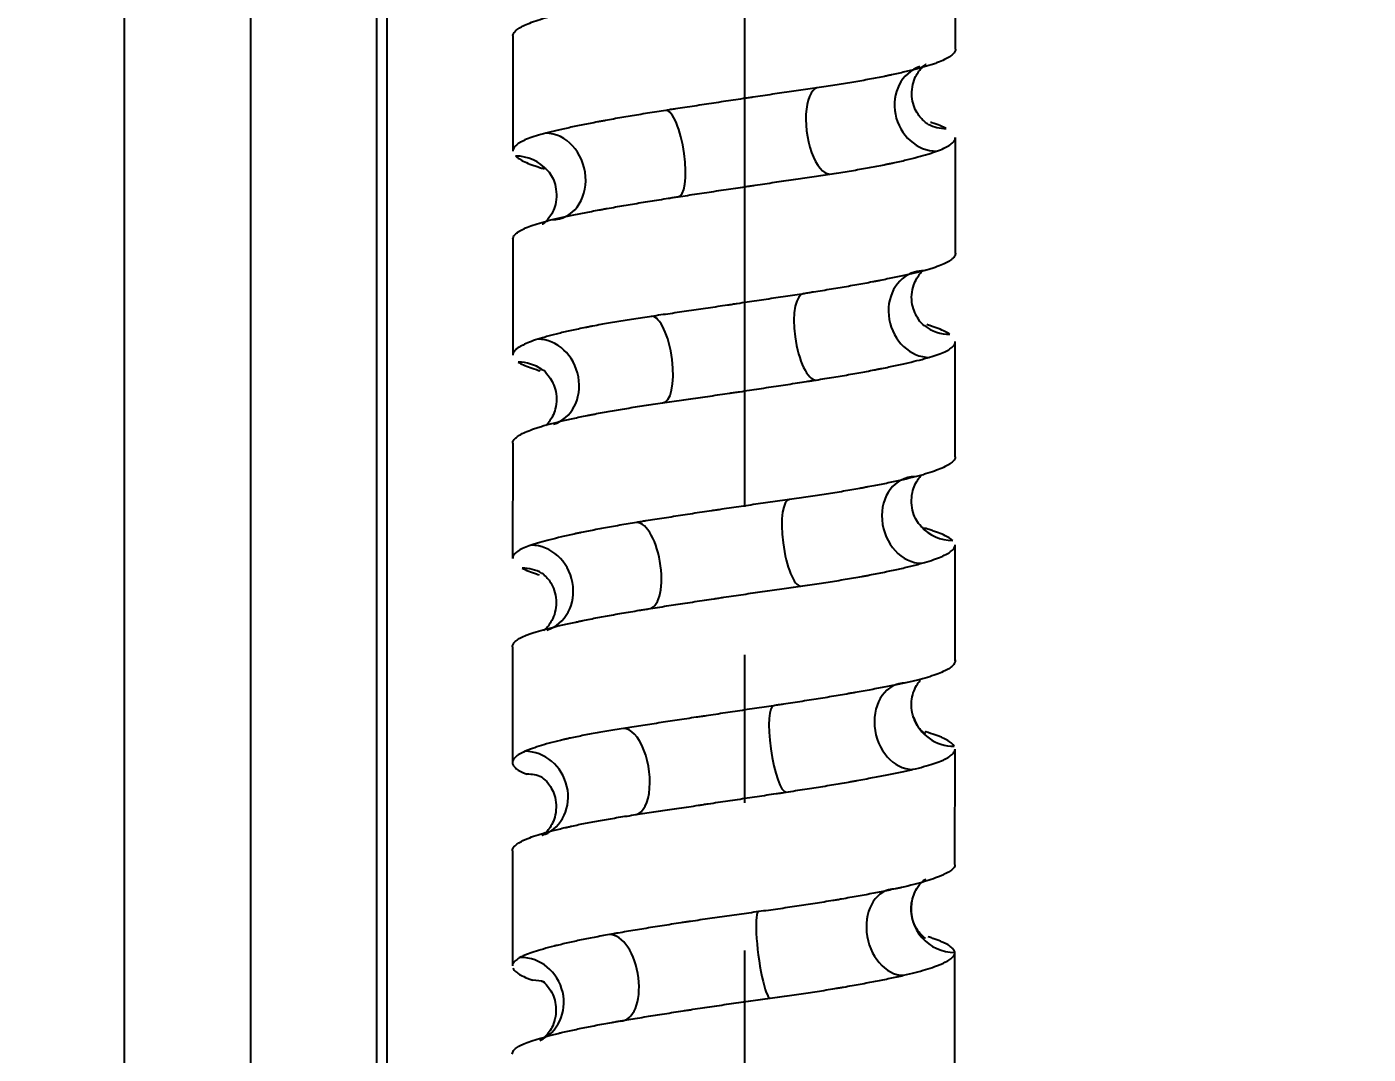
# Model space of a CAD drawing. Header units: millimetres. Extents: x 6110 to 6704, y -2661 to -1821.
# Drawn here: x 6331.85 to 6343.37, y -2376.56 to -2367.74 of the extents above; entities that cross this region are included whole.
import ezdxf

# ---------------------------------------------------------------- set-up
doc = ezdxf.new("R2010")
doc.units = ezdxf.units.MM
doc.header["$LTSCALE"] = 0.1
doc.linetypes.add('CENTERX2', pattern=[101.6, 63.5, -12.7, 12.7, -12.7])
doc.linetypes.add('HIDDEN2', pattern=[4.7625, 3.175, -1.5875])
doc.layers.add('1', color=4, linetype='HIDDEN2', lineweight=13)
doc.layers.add('DIM', color=3, linetype='Continuous', lineweight=9)
doc.layers.add('CENTER', color=1, linetype='CENTERX2')
doc.styles.get("Standard").update_dxf_attribs({"font": 'arial.ttf'})
doc.dimstyles.new('ISO-25', dxfattribs={"dimtxt": 2.5, "dimasz": 2.5, "dimexe": 1.25, "dimexo": 0.625, "dimtad": 1, "dimlfac": 5, "dimtxsty": 'Standard', "dimcen": 2.5, "dimadec": 0, "dimazin": 0, "dimtfac": 1, "dimtmove": 0, "dimatfit": 3, "dimfxl": 0, "dimarcsym": 0})

# ---------------------------------------------------------------- blocks, each defined once
blk = doc.blocks.new('*D85')
at = {"layer": 'Defpoints', "color": 0}
for p in [(6324.46, -2027.378), (6392.692, -2027.378), (6311.704, -2532.542)]:
    blk.add_point(p, dxfattribs=at)
at = {"layer": 'DIM', "color": 0, "lineweight": -2}
for p, q in [((6325.085, -2027.378), (6393.942, -2027.378)), ((6392.692, -2527.542), (6392.692, -2032.378)), ((6312.329, -2532.542), (6393.942, -2532.542))]:
    blk.add_line(p, q, dxfattribs=at)
at = {"layer": 'DIM', "color": 0}
for points in [[(6391.858, -2032.378), (6393.525, -2032.378), (6392.692, -2027.378)], [(6391.858, -2527.542), (6393.525, -2527.542), (6392.692, -2532.542)]]:
    blk.add_solid(points, dxfattribs=at)
at = {"layer": 'DIM', "color": 0, "insert": (6389.062, -2279.96), "char_height": 5, "attachment_point": 5, "rotation": 90}
blk.add_mtext('2020,7', dxfattribs=at)
blk = doc.blocks.new('*D93')
at = {"layer": 'Defpoints', "color": 0}
for p in [(6325.085, -2027.378), (6402.037, -2595.98), (6423.82, -2595.98)]:
    blk.add_point(p, dxfattribs=at)
at = {"layer": 'DIM', "color": 0, "lineweight": -2}
for p, q in [((6325.71, -2027.378), (6425.07, -2027.378)), ((6423.82, -2032.378), (6423.82, -2590.98)), ((6402.662, -2595.98), (6425.07, -2595.98))]:
    blk.add_line(p, q, dxfattribs=at)
at = {"layer": 'DIM', "color": 0}
for points in [[(6422.987, -2032.378), (6424.654, -2032.378), (6423.82, -2027.378)], [(6422.987, -2590.98), (6424.654, -2590.98), (6423.82, -2595.98)]]:
    blk.add_solid(points, dxfattribs=at)
at = {"layer": 'DIM', "color": 0, "insert": (6420.19, -2311.679), "char_height": 5, "attachment_point": 5, "rotation": 90}
blk.add_mtext('2274,4', dxfattribs=at)

msp = doc.modelspace()

# ---------------------------------------------------------------- hatches: boundary and pattern name
at = {"layer": 'DIM'}
h = msp.add_hatch(dxfattribs=at)
h.set_pattern_fill('ANSI31', color=2)
edge = h.paths.add_edge_path()
edge.add_line((6619.617, -2595.98), (6619.617, -1962.206))
edge.add_line((6634.617, -1966.11), (6619.617, -1966.11))
edge.add_line((6634.617, -2610.98), (6634.617, -1966.11))
edge.add_line((6634.617, -2610.98), (6184.457, -2610.98))
edge.add_line((6619.617, -2595.98), (6184.457, -2595.98))
edge.add_line((6184.457, -2610.98), (6184.457, -2595.98))

# ---------------------------------------------------------------- linework, layer by layer
at = {"layer": '1', "color": 7, "linetype": 'Continuous', "lineweight": -3}
for p, q in [((6332.686, -2394.48), (6332.686, -2226.539)), ((6333.768, -2226.528), (6333.768, -2393.229)), ((6334.85, -2226.51), (6334.85, -2393.225)), ((6334.939, -2226.51), (6334.939, -2393.225)), ((6339.822, -2367.934), (6339.823, -2366.946)), ((6336.022, -2367.816), (6336.021, -2368.807)), ((6339.821, -2369.687), (6339.821, -2368.692)), ((6336.021, -2369.566), (6336.02, -2370.559)), ((6339.82, -2371.435), (6339.82, -2370.445)), ((6336.264, -2370.681), (6336.27, -2370.683)), ((6336.02, -2371.317), (6336.019, -2372.306)), ((6339.818, -2373.186), (6339.819, -2372.193)), ((6336.018, -2373.065), (6336.018, -2374.06)), ((6339.817, -2374.936), (6339.818, -2373.944)), ((6336.017, -2374.818), (6336.017, -2375.806)), ((6339.816, -2376.685), (6339.817, -2375.694))]:
    msp.add_line(p, q, dxfattribs=at)
for centre, major_axis, ratio, start_param, end_param in [((6339.637, -2368.438), (0.121, -0.355), 0.893312, 3.142164, 5.986195), ((6338.697, -2368.634), (0.054, -0.371), 0.405538, 3.082047, 6.223689), ((6337.387, -2368.83), (0.056, -0.371), 0.278672, 6.242241, 9.380703), ((6339.756, -2368.242), (0.173, 0.333), 0.957124, 3.15638, 3.601594), ((6336.332, -2369.026), (0.089, -0.364), 0.828784, 6.082662, 9.224199), ((6336.036, -2369.222), (0.284, 0.245), 0.981504, 0.000029, 0.84922), ((6339.574, -2370.208), (0.099, -0.362), 0.863231, 3.158689, 6.051507), ((6339.574, -2370.208), (0.099, -0.362), 0.863231, 2.909859, 3.158687), ((6338.573, -2370.404), (0.058, -0.371), 0.339417, 3.090186, 6.228658), ((6337.259, -2370.599), (0.053, -0.371), 0.344246, 6.233786, 9.375337), ((6339.785, -2370.011), (0.229, 0.297), 0.971401, 3.139111, 3.782858), ((6336.262, -2370.795), (0.108, -0.359), 0.863966, 0.000323, 2.886008), ((6336.057, -2370.992), (0.213, 0.308), 0.972154, 6.281989, 6.87473), ((6339.504, -2371.977), (0.096, -0.363), 0.824914, 2.927522, 6.066003), ((6338.445, -2372.173), (0.052, -0.371), 0.274767, 3.103311, 6.244876), ((6337.135, -2372.369), (0.059, -0.37), 0.408913, 6.218899, 9.357708), ((6339.805, -2371.781), (0.278, 0.252), 0.983722, 3.140278, 3.968054), ((6336.2, -2372.565), (0.113, -0.358), 0.896733, 0.000363, 2.865652), ((6336.086, -2372.761), (0.182, 0.328), 0.954322, 0.000499, 0.486034), ((6339.424, -2373.747), (0.081, -0.366), 0.786449, 2.969771, 6.11135), ((6338.314, -2373.943), (0.055, -0.371), 0.205887, 3.112097, 6.250916), ((6339.815, -2373.55), (0.354, 0.122), 0.988158, 3.138139, 4.374166), ((6337.014, -2374.138), (0.056, -0.371), 0.471019, 6.211195, 9.352857), ((6336.146, -2374.334), (0.141, -0.347), 0.922984, 0.016774, 2.780708), ((6336.125, -2374.531), (0.142, 0.347), 0.935529, 6.282583, 6.647156), ((6339.339, -2375.516), (0.081, -0.366), 0.740259, 2.980878, 6.119707), ((6339.816, -2375.32), (0.371, -0.052), 0.990924, 3.136263, 4.851131), ((6338.181, -2375.712), (0.05, -0.372), 0.138691, 3.12286, 6.264527), ((6336.898, -2375.908), (0.064, -0.37), 0.531076, 6.192741, 9.331246), ((6336.101, -2376.104), (0.155, -0.341), 0.947039, 6.274145, 9.017005), ((6336.172, -2376.301), (0.13, 0.352), 0.908336, 0.031766, 0.322746)]:
    msp.add_ellipse(centre, major_axis=major_axis, ratio=ratio, start_param=start_param, end_param=end_param, dxfattribs=at)
for points, knots in [([(6336.023, -2367.824), (6336.021, -2367.817), (6336.022, -2367.809), (6336.029, -2367.793), (6336.04, -2367.777), (6336.062, -2367.761), (6336.081, -2367.749), (6336.088, -2367.745), (6336.1, -2367.738), (6336.104, -2367.736), (6336.113, -2367.732), (6336.117, -2367.73), (6336.139, -2367.719), (6336.16, -2367.711), (6336.205, -2367.694), (6336.254, -2367.677), (6336.312, -2367.661), (6336.359, -2367.648), (6336.375, -2367.644), (6336.4, -2367.638), (6336.408, -2367.636), (6336.426, -2367.631), (6336.434, -2367.629), (6336.443, -2367.627)], [0, 0, 0, 0, 0.125, 0.125, 0.25, 0.375, 0.375, 0.4375, 0.4375, 0.46875, 0.46875, 0.5, 0.5, 0.625, 0.625, 0.75, 0.875, 0.875, 0.9375, 0.9375, 0.96875, 0.96875, 1, 1, 1, 1]), ([(6339.822, -2367.934), (6339.822, -2367.936), (6339.822, -2367.939), (6339.82, -2367.946), (6339.819, -2367.95), (6339.816, -2367.956), (6339.814, -2367.958), (6339.812, -2367.962), (6339.81, -2367.965), (6339.802, -2367.975), (6339.793, -2367.983), (6339.77, -2368), (6339.742, -2368.017), (6339.705, -2368.034), (6339.673, -2368.046), (6339.662, -2368.051), (6339.645, -2368.057), (6339.639, -2368.059), (6339.626, -2368.063), (6339.62, -2368.065), (6339.614, -2368.067)], [0, 0, 0, 0, 0.061079, 0.061079, 0.154971, 0.154971, 0.201917, 0.201917, 0.248863, 0.248863, 0.436648, 0.436648, 0.624432, 0.812216, 0.812216, 0.906108, 0.906108, 0.953054, 0.953054, 1, 1, 1, 1]), ([(6339.614, -2368.067), (6339.588, -2368.075), (6339.56, -2368.084), (6339.501, -2368.1), (6339.438, -2368.117), (6339.368, -2368.133), (6339.311, -2368.146), (6339.283, -2368.152), (6339.253, -2368.158), (6339.233, -2368.163), (6339.222, -2368.165), (6339.171, -2368.175), (6339.128, -2368.183), (6339.04, -2368.2), (6338.95, -2368.216), (6338.854, -2368.232), (6338.78, -2368.243), (6338.755, -2368.247), (6338.704, -2368.255), (6338.678, -2368.259), (6338.652, -2368.262)], [0, 0, 0, 0, 0.125, 0.125, 0.25, 0.375, 0.375, 0.4375, 0.46875, 0.46875, 0.5, 0.5, 0.625, 0.625, 0.75, 0.875, 0.875, 0.9375, 0.9375, 1, 1, 1, 1]), ([(6339.584, -2368.575), (6339.578, -2368.576), (6339.561, -2368.561), (6339.485, -2368.487), (6339.433, -2368.339), (6339.462, -2368.181), (6339.53, -2368.09), (6339.564, -2368.065), (6339.569, -2368.062), (6339.569, -2368.062)], [0, 0, 0, 0, 0.152955, 0.298911, 0.466354, 0.646106, 0.792816, 0.922346, 1, 1, 1, 1]), ([(6338.652, -2368.262), (6338.6, -2368.27), (6338.547, -2368.278), (6338.44, -2368.293), (6338.332, -2368.309), (6338.222, -2368.325), (6338.139, -2368.338), (6338.111, -2368.342), (6338.069, -2368.348), (6338.055, -2368.35), (6338.027, -2368.354), (6338.012, -2368.356), (6337.942, -2368.367), (6337.886, -2368.375), (6337.774, -2368.392), (6337.663, -2368.409), (6337.553, -2368.426), (6337.471, -2368.438), (6337.444, -2368.442), (6337.403, -2368.448), (6337.39, -2368.45), (6337.362, -2368.455), (6337.349, -2368.457), (6337.336, -2368.459)], [0, 0, 0, 0, 0.125, 0.125, 0.25, 0.375, 0.375, 0.4375, 0.4375, 0.46875, 0.46875, 0.5, 0.5, 0.625, 0.625, 0.75, 0.875, 0.875, 0.9375, 0.9375, 0.96875, 0.96875, 1, 1, 1, 1]), ([(6337.336, -2368.459), (6337.282, -2368.467), (6337.23, -2368.475), (6337.127, -2368.492), (6337.027, -2368.508), (6336.932, -2368.525), (6336.862, -2368.537), (6336.839, -2368.542), (6336.805, -2368.548), (6336.793, -2368.55), (6336.771, -2368.554), (6336.76, -2368.556), (6336.705, -2368.567), (6336.662, -2368.575), (6336.581, -2368.591), (6336.504, -2368.608), (6336.433, -2368.623), (6336.383, -2368.635), (6336.367, -2368.639), (6336.335, -2368.647), (6336.32, -2368.65), (6336.305, -2368.654)], [0, 0, 0, 0, 0.125, 0.125, 0.25, 0.375, 0.375, 0.4375, 0.4375, 0.46875, 0.46875, 0.5, 0.5, 0.625, 0.625, 0.75, 0.875, 0.875, 0.9375, 0.9375, 1, 1, 1, 1]), ([(6339.743, -2368.613), (6339.727, -2368.606), (6339.709, -2368.598), (6339.667, -2368.582), (6339.64, -2368.573), (6339.61, -2368.563), (6339.606, -2368.562)], [0, 0, 0, 0, 0.459585, 0.459585, 0.91917, 1, 1, 1, 1]), ([(6336.305, -2368.654), (6336.275, -2368.662), (6336.248, -2368.669), (6336.198, -2368.685), (6336.152, -2368.701), (6336.115, -2368.717), (6336.092, -2368.73), (6336.084, -2368.734), (6336.074, -2368.74), (6336.071, -2368.742), (6336.064, -2368.746), (6336.062, -2368.749), (6336.048, -2368.759), (6336.039, -2368.768), (6336.027, -2368.784), (6336.022, -2368.795), (6336.021, -2368.805), (6336.021, -2368.808)], [0, 0, 0, 0, 0.159821, 0.159821, 0.319641, 0.479462, 0.479462, 0.559373, 0.559373, 0.599328, 0.599328, 0.639283, 0.639283, 0.799104, 0.799104, 0.958924, 1, 1, 1, 1]), ([(6339.66, -2368.809), (6339.683, -2368.801), (6339.703, -2368.793), (6339.739, -2368.776), (6339.769, -2368.76), (6339.791, -2368.743), (6339.804, -2368.73), (6339.807, -2368.726), (6339.812, -2368.72), (6339.813, -2368.718), (6339.816, -2368.714), (6339.817, -2368.711), (6339.82, -2368.703), (6339.821, -2368.698), (6339.821, -2368.692)], [0, 0, 0, 0, 0.212319, 0.212319, 0.424639, 0.636958, 0.636958, 0.743118, 0.743118, 0.796198, 0.796198, 0.849278, 0.849278, 1, 1, 1, 1]), ([(6336.044, -2368.851), (6336.053, -2368.859), (6336.064, -2368.868), (6336.09, -2368.884), (6336.122, -2368.901), (6336.162, -2368.918), (6336.196, -2368.93), (6336.208, -2368.935), (6336.227, -2368.941), (6336.233, -2368.943), (6336.246, -2368.947), (6336.253, -2368.949), (6336.27, -2368.955), (6336.281, -2368.958), (6336.292, -2368.961)], [0, 0, 0, 0, 0.227875, 0.227875, 0.45575, 0.683625, 0.683625, 0.797562, 0.797562, 0.854531, 0.854531, 0.911499, 0.911499, 1, 1, 1, 1]), ([(6338.743, -2369.006), (6338.794, -2368.998), (6338.844, -2368.991), (6338.94, -2368.975), (6339.033, -2368.959), (6339.121, -2368.943), (6339.185, -2368.931), (6339.216, -2368.924), (6339.246, -2368.918), (6339.266, -2368.914), (6339.276, -2368.912), (6339.326, -2368.901), (6339.363, -2368.893), (6339.433, -2368.876), (6339.499, -2368.859), (6339.558, -2368.843), (6339.598, -2368.83), (6339.611, -2368.826), (6339.63, -2368.82), (6339.636, -2368.818), (6339.648, -2368.813), (6339.654, -2368.811), (6339.66, -2368.809)], [0, 0, 0, 0, 0.125, 0.125, 0.25, 0.375, 0.375, 0.4375, 0.46875, 0.46875, 0.5, 0.5, 0.625, 0.625, 0.75, 0.875, 0.875, 0.9375, 0.9375, 0.96875, 0.96875, 1, 1, 1, 1]), ([(6336.274, -2368.936), (6336.275, -2368.936), (6336.283, -2368.94), (6336.306, -2368.963), (6336.321, -2368.978)], [0, 0, 0, 0, 0.519207, 1, 1, 1, 1]), ([(6336.321, -2368.978), (6336.351, -2369.011), (6336.394, -2369.09), (6336.402, -2369.267), (6336.333, -2369.388), (6336.282, -2369.433), (6336.272, -2369.438), (6336.272, -2369.437)], [0, 0, 0, 0, 0.219543, 0.465029, 0.672123, 0.845658, 1, 1, 1, 1]), ([(6337.439, -2369.201), (6337.494, -2369.193), (6337.548, -2369.184), (6337.658, -2369.168), (6337.768, -2369.151), (6337.879, -2369.135), (6337.962, -2369.122), (6337.99, -2369.118), (6338.032, -2369.112), (6338.046, -2369.11), (6338.074, -2369.106), (6338.088, -2369.103), (6338.158, -2369.093), (6338.213, -2369.085), (6338.322, -2369.068), (6338.43, -2369.052), (6338.536, -2369.037), (6338.614, -2369.025), (6338.64, -2369.021), (6338.692, -2369.013), (6338.717, -2369.01), (6338.743, -2369.006)], [0, 0, 0, 0, 0.125, 0.125, 0.25, 0.375, 0.375, 0.4375, 0.4375, 0.46875, 0.46875, 0.5, 0.5, 0.625, 0.625, 0.75, 0.875, 0.875, 0.9375, 0.9375, 1, 1, 1, 1]), ([(6336.359, -2369.397), (6336.392, -2369.39), (6336.426, -2369.382), (6336.498, -2369.367), (6336.573, -2369.351), (6336.655, -2369.334), (6336.719, -2369.322), (6336.752, -2369.316), (6336.786, -2369.31), (6336.809, -2369.305), (6336.82, -2369.303), (6336.878, -2369.293), (6336.926, -2369.284), (6337.023, -2369.268), (6337.122, -2369.251), (6337.225, -2369.234), (6337.304, -2369.222), (6337.331, -2369.218), (6337.371, -2369.211), (6337.385, -2369.209), (6337.412, -2369.205), (6337.426, -2369.203), (6337.439, -2369.201)], [0, 0, 0, 0, 0.125, 0.125, 0.25, 0.375, 0.375, 0.4375, 0.46875, 0.46875, 0.5, 0.5, 0.625, 0.625, 0.75, 0.875, 0.875, 0.9375, 0.9375, 0.96875, 0.96875, 1, 1, 1, 1]), ([(6336.021, -2369.566), (6336.021, -2369.559), (6336.025, -2369.543), (6336.038, -2369.527), (6336.052, -2369.514), (6336.057, -2369.51), (6336.065, -2369.504), (6336.069, -2369.502), (6336.075, -2369.497), (6336.078, -2369.495), (6336.096, -2369.485), (6336.112, -2369.477), (6336.15, -2369.46), (6336.191, -2369.444), (6336.242, -2369.428), (6336.284, -2369.417), (6336.298, -2369.413), (6336.328, -2369.405), (6336.343, -2369.401), (6336.359, -2369.397)], [0, 0, 0, 0, 0.131083, 0.275902, 0.275902, 0.348312, 0.348312, 0.384517, 0.384517, 0.420722, 0.420722, 0.565541, 0.565541, 0.710361, 0.85518, 0.85518, 0.92759, 0.92759, 1, 1, 1, 1]), ([(6339.821, -2369.686), (6339.821, -2369.688), (6339.82, -2369.697), (6339.817, -2369.707), (6339.808, -2369.719), (6339.805, -2369.723), (6339.799, -2369.73), (6339.797, -2369.732), (6339.792, -2369.736), (6339.79, -2369.738), (6339.776, -2369.749), (6339.764, -2369.757), (6339.733, -2369.773), (6339.698, -2369.789), (6339.654, -2369.805), (6339.618, -2369.817), (6339.605, -2369.821), (6339.578, -2369.828), (6339.564, -2369.832), (6339.55, -2369.836)], [0, 0, 0, 0, 0.023534, 0.186279, 0.186279, 0.267651, 0.267651, 0.308337, 0.308337, 0.349023, 0.349023, 0.511767, 0.511767, 0.674511, 0.837256, 0.837256, 0.918628, 0.918628, 1, 1, 1, 1]), ([(6339.55, -2369.836), (6339.521, -2369.844), (6339.489, -2369.851), (6339.423, -2369.867), (6339.354, -2369.883), (6339.277, -2369.899), (6339.216, -2369.911), (6339.185, -2369.918), (6339.153, -2369.924), (6339.131, -2369.928), (6339.12, -2369.93), (6339.065, -2369.941), (6339.02, -2369.949), (6338.927, -2369.966), (6338.832, -2369.983), (6338.731, -2369.999), (6338.654, -2370.012), (6338.628, -2370.016), (6338.589, -2370.022), (6338.575, -2370.024), (6338.549, -2370.028), (6338.535, -2370.03), (6338.522, -2370.033)], [0, 0, 0, 0, 0.125, 0.125, 0.25, 0.375, 0.375, 0.4375, 0.46875, 0.46875, 0.5, 0.5, 0.625, 0.625, 0.75, 0.875, 0.875, 0.9375, 0.9375, 0.96875, 0.96875, 1, 1, 1, 1]), ([(6339.556, -2370.308), (6339.537, -2370.298), (6339.503, -2370.26), (6339.435, -2370.124), (6339.45, -2369.958), (6339.511, -2369.865), (6339.537, -2369.839), (6339.544, -2369.833)], [0, 0, 0, 0, 0.205507, 0.432545, 0.691841, 0.90772, 1, 1, 1, 1]), ([(6338.522, -2370.033), (6338.469, -2370.041), (6338.415, -2370.049), (6338.307, -2370.065), (6338.198, -2370.082), (6338.087, -2370.099), (6338.004, -2370.111), (6337.976, -2370.115), (6337.934, -2370.122), (6337.92, -2370.124), (6337.892, -2370.128), (6337.878, -2370.13), (6337.808, -2370.14), (6337.752, -2370.149), (6337.642, -2370.165), (6337.533, -2370.181), (6337.425, -2370.197), (6337.345, -2370.209), (6337.318, -2370.212), (6337.265, -2370.22), (6337.239, -2370.224), (6337.213, -2370.228)], [0, 0, 0, 0, 0.125, 0.125, 0.25, 0.375, 0.375, 0.4375, 0.4375, 0.46875, 0.46875, 0.5, 0.5, 0.625, 0.625, 0.75, 0.875, 0.875, 0.9375, 0.9375, 1, 1, 1, 1]), ([(6337.213, -2370.228), (6337.16, -2370.235), (6337.109, -2370.243), (6337.009, -2370.259), (6336.912, -2370.274), (6336.82, -2370.291), (6336.753, -2370.303), (6336.72, -2370.309), (6336.687, -2370.315), (6336.666, -2370.32), (6336.655, -2370.322), (6336.603, -2370.332), (6336.563, -2370.341), (6336.487, -2370.357), (6336.415, -2370.374), (6336.351, -2370.391), (6336.306, -2370.403), (6336.291, -2370.408), (6336.27, -2370.414), (6336.263, -2370.416), (6336.249, -2370.42), (6336.242, -2370.422), (6336.236, -2370.424)], [0, 0, 0, 0, 0.125, 0.125, 0.25, 0.375, 0.375, 0.4375, 0.46875, 0.46875, 0.5, 0.5, 0.625, 0.625, 0.75, 0.875, 0.875, 0.9375, 0.9375, 0.96875, 0.96875, 1, 1, 1, 1]), ([(6339.568, -2370.317), (6339.568, -2370.317), (6339.565, -2370.315), (6339.558, -2370.31), (6339.556, -2370.308)], [0, 0, 0, 0, 0.765072, 1, 1, 1, 1]), ([(6339.774, -2370.382), (6339.762, -2370.374), (6339.747, -2370.366), (6339.714, -2370.349), (6339.675, -2370.333), (6339.628, -2370.316), (6339.594, -2370.305), (6339.585, -2370.302), (6339.576, -2370.299)], [0, 0, 0, 0, 0.30021, 0.30021, 0.60042, 0.90063, 0.90063, 1, 1, 1, 1]), ([(6336.236, -2370.424), (6336.21, -2370.432), (6336.186, -2370.441), (6336.144, -2370.457), (6336.106, -2370.474), (6336.077, -2370.491), (6336.059, -2370.503), (6336.054, -2370.507), (6336.046, -2370.514), (6336.044, -2370.516), (6336.04, -2370.52), (6336.038, -2370.522), (6336.029, -2370.533), (6336.024, -2370.541), (6336.021, -2370.553), (6336.02, -2370.557), (6336.02, -2370.56)], [0, 0, 0, 0, 0.182996, 0.182996, 0.365992, 0.548987, 0.548987, 0.640485, 0.640485, 0.686234, 0.686234, 0.731983, 0.731983, 0.914979, 0.914979, 1, 1, 1, 1]), ([(6339.598, -2370.579), (6339.625, -2370.572), (6339.649, -2370.564), (6339.693, -2370.548), (6339.731, -2370.533), (6339.761, -2370.516), (6339.779, -2370.504), (6339.785, -2370.5), (6339.793, -2370.494), (6339.795, -2370.491), (6339.799, -2370.487), (6339.801, -2370.485), (6339.811, -2370.475), (6339.816, -2370.466), (6339.82, -2370.453), (6339.82, -2370.449), (6339.82, -2370.445)], [0, 0, 0, 0, 0.181599, 0.181599, 0.363198, 0.544796, 0.544796, 0.635596, 0.635596, 0.680996, 0.680996, 0.726395, 0.726395, 0.907994, 0.907994, 1, 1, 1, 1]), ([(6338.624, -2370.775), (6338.676, -2370.766), (6338.727, -2370.758), (6338.826, -2370.742), (6338.923, -2370.725), (6339.014, -2370.709), (6339.081, -2370.696), (6339.114, -2370.69), (6339.146, -2370.683), (6339.167, -2370.679), (6339.178, -2370.677), (6339.23, -2370.667), (6339.27, -2370.658), (6339.346, -2370.642), (6339.418, -2370.626), (6339.483, -2370.61), (6339.528, -2370.599), (6339.543, -2370.595), (6339.571, -2370.587), (6339.585, -2370.583), (6339.598, -2370.579)], [0, 0, 0, 0, 0.125, 0.125, 0.25, 0.375, 0.375, 0.4375, 0.46875, 0.46875, 0.5, 0.5, 0.625, 0.625, 0.75, 0.875, 0.875, 0.9375, 0.9375, 1, 1, 1, 1]), ([(6336.067, -2370.62), (6336.08, -2370.628), (6336.094, -2370.636), (6336.129, -2370.651), (6336.168, -2370.667), (6336.216, -2370.683), (6336.246, -2370.693), (6336.251, -2370.695), (6336.256, -2370.696)], [0, 0, 0, 0, 0.31506, 0.31506, 0.63012, 0.94518, 0.94518, 1, 1, 1, 1]), ([(6336.27, -2370.683), (6336.289, -2370.692), (6336.324, -2370.727), (6336.4, -2370.854), (6336.399, -2371.02), (6336.341, -2371.128), (6336.31, -2371.16), (6336.301, -2371.168)], [0, 0, 0, 0, 0.198355, 0.415461, 0.669829, 0.882416, 1, 1, 1, 1]), ([(6337.306, -2370.971), (6337.36, -2370.963), (6337.414, -2370.956), (6337.522, -2370.94), (6337.632, -2370.924), (6337.743, -2370.908), (6337.827, -2370.896), (6337.855, -2370.892), (6337.897, -2370.885), (6337.911, -2370.883), (6337.94, -2370.879), (6337.954, -2370.877), (6338.024, -2370.867), (6338.08, -2370.858), (6338.191, -2370.841), (6338.302, -2370.825), (6338.41, -2370.808), (6338.491, -2370.795), (6338.517, -2370.791), (6338.557, -2370.785), (6338.571, -2370.783), (6338.597, -2370.779), (6338.61, -2370.777), (6338.624, -2370.775)], [0, 0, 0, 0, 0.125, 0.125, 0.25, 0.375, 0.375, 0.4375, 0.4375, 0.46875, 0.46875, 0.5, 0.5, 0.625, 0.625, 0.75, 0.875, 0.875, 0.9375, 0.9375, 0.96875, 0.96875, 1, 1, 1, 1]), ([(6336.288, -2371.166), (6336.317, -2371.158), (6336.348, -2371.15), (6336.413, -2371.133), (6336.482, -2371.117), (6336.558, -2371.1), (6336.618, -2371.088), (6336.649, -2371.081), (6336.681, -2371.075), (6336.702, -2371.071), (6336.713, -2371.069), (6336.767, -2371.058), (6336.812, -2371.05), (6336.904, -2371.034), (6336.999, -2371.018), (6337.098, -2371.002), (6337.175, -2370.99), (6337.201, -2370.986), (6337.253, -2370.979), (6337.279, -2370.975), (6337.306, -2370.971)], [0, 0, 0, 0, 0.125, 0.125, 0.25, 0.375, 0.375, 0.4375, 0.46875, 0.46875, 0.5, 0.5, 0.625, 0.625, 0.75, 0.875, 0.875, 0.9375, 0.9375, 1, 1, 1, 1]), ([(6336.02, -2371.318), (6336.02, -2371.318), (6336.02, -2371.309), (6336.023, -2371.3), (6336.031, -2371.288), (6336.034, -2371.284), (6336.04, -2371.277), (6336.042, -2371.275), (6336.047, -2371.271), (6336.049, -2371.269), (6336.062, -2371.258), (6336.075, -2371.25), (6336.105, -2371.233), (6336.14, -2371.216), (6336.184, -2371.2), (6336.22, -2371.187), (6336.233, -2371.183), (6336.253, -2371.177), (6336.26, -2371.175), (6336.274, -2371.17), (6336.281, -2371.168), (6336.288, -2371.166)], [0, 0, 0, 0, 0.012973, 0.177477, 0.177477, 0.25973, 0.25973, 0.300856, 0.300856, 0.341982, 0.341982, 0.506486, 0.506486, 0.670991, 0.835495, 0.835495, 0.917748, 0.917748, 0.958874, 0.958874, 1, 1, 1, 1]), ([(6339.82, -2371.434), (6339.82, -2371.441), (6339.815, -2371.457), (6339.802, -2371.472), (6339.787, -2371.485), (6339.782, -2371.489), (6339.773, -2371.495), (6339.77, -2371.497), (6339.763, -2371.501), (6339.76, -2371.504), (6339.742, -2371.514), (6339.725, -2371.523), (6339.687, -2371.539), (6339.644, -2371.556), (6339.593, -2371.573), (6339.55, -2371.585), (6339.536, -2371.59), (6339.513, -2371.596), (6339.505, -2371.598), (6339.49, -2371.602), (6339.482, -2371.604), (6339.473, -2371.606)], [0, 0, 0, 0, 0.135242, 0.279368, 0.279368, 0.351431, 0.351431, 0.387463, 0.387463, 0.423495, 0.423495, 0.567621, 0.567621, 0.711747, 0.855874, 0.855874, 0.927937, 0.927937, 0.963968, 0.963968, 1, 1, 1, 1]), ([(6339.473, -2371.606), (6339.441, -2371.614), (6339.407, -2371.623), (6339.335, -2371.639), (6339.26, -2371.656), (6339.178, -2371.672), (6339.114, -2371.685), (6339.081, -2371.691), (6339.047, -2371.697), (6339.025, -2371.702), (6339.013, -2371.704), (6338.956, -2371.714), (6338.908, -2371.722), (6338.812, -2371.739), (6338.713, -2371.755), (6338.61, -2371.771), (6338.531, -2371.782), (6338.505, -2371.786), (6338.451, -2371.794), (6338.424, -2371.798), (6338.397, -2371.801)], [0, 0, 0, 0, 0.125, 0.125, 0.25, 0.375, 0.375, 0.4375, 0.46875, 0.46875, 0.5, 0.5, 0.625, 0.625, 0.75, 0.875, 0.875, 0.9375, 0.9375, 1, 1, 1, 1]), ([(6339.527, -2372.032), (6339.494, -2371.999), (6339.448, -2371.919), (6339.436, -2371.744), (6339.49, -2371.637), (6339.519, -2371.603), (6339.527, -2371.594)], [0, 0, 0, 0, 0.29333, 0.618334, 0.887187, 1, 1, 1, 1]), ([(6338.397, -2371.801), (6338.342, -2371.809), (6338.287, -2371.817), (6338.176, -2371.832), (6338.065, -2371.848), (6337.954, -2371.864), (6337.87, -2371.877), (6337.842, -2371.881), (6337.8, -2371.887), (6337.786, -2371.889), (6337.757, -2371.893), (6337.743, -2371.895), (6337.673, -2371.906), (6337.618, -2371.914), (6337.508, -2371.931), (6337.399, -2371.948), (6337.293, -2371.965), (6337.215, -2371.977), (6337.189, -2371.981), (6337.15, -2371.987), (6337.137, -2371.989), (6337.111, -2371.994), (6337.098, -2371.996), (6337.086, -2371.998)], [0, 0, 0, 0, 0.125, 0.125, 0.25, 0.375, 0.375, 0.4375, 0.4375, 0.46875, 0.46875, 0.5, 0.5, 0.625, 0.625, 0.75, 0.875, 0.875, 0.9375, 0.9375, 0.96875, 0.96875, 1, 1, 1, 1]), ([(6337.086, -2371.998), (6337.035, -2372.006), (6336.986, -2372.014), (6336.891, -2372.031), (6336.798, -2372.047), (6336.712, -2372.064), (6336.649, -2372.076), (6336.618, -2372.083), (6336.588, -2372.089), (6336.568, -2372.093), (6336.558, -2372.095), (6336.51, -2372.106), (6336.473, -2372.114), (6336.403, -2372.13), (6336.338, -2372.147), (6336.28, -2372.162), (6336.24, -2372.174), (6336.227, -2372.178), (6336.202, -2372.186), (6336.19, -2372.189), (6336.179, -2372.193)], [0, 0, 0, 0, 0.125, 0.125, 0.25, 0.375, 0.375, 0.4375, 0.46875, 0.46875, 0.5, 0.5, 0.625, 0.625, 0.75, 0.875, 0.875, 0.9375, 0.9375, 1, 1, 1, 1]), ([(6339.572, -2372.073), (6339.572, -2372.073), (6339.565, -2372.069), (6339.543, -2372.047), (6339.527, -2372.032)], [0, 0, 0, 0, 0.480743, 1, 1, 1, 1]), ([(6339.798, -2372.153), (6339.79, -2372.145), (6339.779, -2372.137), (6339.753, -2372.121), (6339.722, -2372.106), (6339.682, -2372.089), (6339.648, -2372.077), (6339.636, -2372.073), (6339.617, -2372.066), (6339.611, -2372.064), (6339.598, -2372.06), (6339.591, -2372.058), (6339.574, -2372.053), (6339.564, -2372.049), (6339.553, -2372.046)], [0, 0, 0, 0, 0.228395, 0.228395, 0.456791, 0.685186, 0.685186, 0.799384, 0.799384, 0.856483, 0.856483, 0.913582, 0.913582, 1, 1, 1, 1]), ([(6336.179, -2372.193), (6336.156, -2372.201), (6336.136, -2372.208), (6336.1, -2372.224), (6336.069, -2372.24), (6336.048, -2372.256), (6336.035, -2372.269), (6336.032, -2372.273), (6336.028, -2372.279), (6336.026, -2372.281), (6336.024, -2372.285), (6336.023, -2372.288), (6336.02, -2372.295), (6336.019, -2372.301), (6336.019, -2372.306)], [0, 0, 0, 0, 0.214985, 0.214985, 0.42997, 0.644955, 0.644955, 0.752447, 0.752447, 0.806193, 0.806193, 0.859939, 0.859939, 1, 1, 1, 1]), ([(6339.533, -2372.348), (6339.563, -2372.34), (6339.59, -2372.332), (6339.64, -2372.315), (6339.686, -2372.299), (6339.722, -2372.282), (6339.746, -2372.269), (6339.754, -2372.265), (6339.764, -2372.259), (6339.768, -2372.257), (6339.774, -2372.253), (6339.777, -2372.25), (6339.791, -2372.24), (6339.8, -2372.232), (6339.813, -2372.215), (6339.818, -2372.205), (6339.819, -2372.194), (6339.819, -2372.191)], [0, 0, 0, 0, 0.158068, 0.158068, 0.316137, 0.474205, 0.474205, 0.553239, 0.553239, 0.592756, 0.592756, 0.632273, 0.632273, 0.790342, 0.790342, 0.94841, 1, 1, 1, 1]), ([(6336.101, -2372.39), (6336.117, -2372.399), (6336.136, -2372.407), (6336.178, -2372.424), (6336.207, -2372.434), (6336.24, -2372.445), (6336.248, -2372.447)], [0, 0, 0, 0, 0.436897, 0.436897, 0.873794, 1, 1, 1, 1]), ([(6338.492, -2372.545), (6338.546, -2372.537), (6338.599, -2372.53), (6338.703, -2372.514), (6338.804, -2372.498), (6338.9, -2372.482), (6338.971, -2372.47), (6338.994, -2372.465), (6339.029, -2372.459), (6339.04, -2372.457), (6339.063, -2372.453), (6339.074, -2372.451), (6339.13, -2372.44), (6339.172, -2372.432), (6339.254, -2372.415), (6339.333, -2372.398), (6339.404, -2372.382), (6339.454, -2372.369), (6339.471, -2372.365), (6339.495, -2372.359), (6339.502, -2372.357), (6339.518, -2372.352), (6339.525, -2372.35), (6339.533, -2372.348)], [0, 0, 0, 0, 0.125, 0.125, 0.25, 0.375, 0.375, 0.4375, 0.4375, 0.46875, 0.46875, 0.5, 0.5, 0.625, 0.625, 0.75, 0.875, 0.875, 0.9375, 0.9375, 0.96875, 0.96875, 1, 1, 1, 1]), ([(6336.268, -2372.434), (6336.272, -2372.431), (6336.288, -2372.446), (6336.364, -2372.524), (6336.41, -2372.684), (6336.365, -2372.843), (6336.307, -2372.908), (6336.287, -2372.925), (6336.283, -2372.928)], [0, 0, 0, 0, 0.180623, 0.350124, 0.566819, 0.774541, 0.942041, 1, 1, 1, 1]), ([(6337.184, -2372.74), (6337.236, -2372.732), (6337.289, -2372.723), (6337.394, -2372.707), (6337.501, -2372.69), (6337.611, -2372.674), (6337.693, -2372.661), (6337.721, -2372.657), (6337.763, -2372.651), (6337.777, -2372.649), (6337.805, -2372.645), (6337.819, -2372.642), (6337.889, -2372.632), (6337.945, -2372.624), (6338.056, -2372.607), (6338.166, -2372.591), (6338.275, -2372.576), (6338.357, -2372.564), (6338.384, -2372.56), (6338.438, -2372.552), (6338.465, -2372.549), (6338.492, -2372.545)], [0, 0, 0, 0, 0.125, 0.125, 0.25, 0.375, 0.375, 0.4375, 0.4375, 0.46875, 0.46875, 0.5, 0.5, 0.625, 0.625, 0.75, 0.875, 0.875, 0.9375, 0.9375, 1, 1, 1, 1]), ([(6336.221, -2372.936), (6336.246, -2372.929), (6336.274, -2372.921), (6336.333, -2372.906), (6336.396, -2372.89), (6336.467, -2372.873), (6336.523, -2372.861), (6336.551, -2372.855), (6336.581, -2372.849), (6336.602, -2372.844), (6336.612, -2372.842), (6336.663, -2372.832), (6336.706, -2372.823), (6336.794, -2372.807), (6336.885, -2372.79), (6336.982, -2372.773), (6337.056, -2372.761), (6337.081, -2372.756), (6337.12, -2372.75), (6337.132, -2372.748), (6337.158, -2372.744), (6337.171, -2372.742), (6337.184, -2372.74)], [0, 0, 0, 0, 0.125, 0.125, 0.25, 0.375, 0.375, 0.4375, 0.46875, 0.46875, 0.5, 0.5, 0.625, 0.625, 0.75, 0.875, 0.875, 0.9375, 0.9375, 0.96875, 0.96875, 1, 1, 1, 1]), ([(6336.018, -2373.065), (6336.018, -2373.062), (6336.019, -2373.06), (6336.02, -2373.053), (6336.021, -2373.049), (6336.024, -2373.043), (6336.025, -2373.041), (6336.028, -2373.037), (6336.029, -2373.034), (6336.037, -2373.024), (6336.046, -2373.016), (6336.068, -2372.999), (6336.095, -2372.983), (6336.131, -2372.967), (6336.162, -2372.956), (6336.173, -2372.952), (6336.196, -2372.944), (6336.208, -2372.94), (6336.221, -2372.936)], [0, 0, 0, 0, 0.053006, 0.053006, 0.147706, 0.147706, 0.195055, 0.195055, 0.242405, 0.242405, 0.431804, 0.431804, 0.621202, 0.810601, 0.810601, 0.905301, 0.905301, 1, 1, 1, 1]), ([(6339.818, -2373.179), (6339.819, -2373.188), (6339.818, -2373.196), (6339.811, -2373.212), (6339.798, -2373.229), (6339.777, -2373.246), (6339.757, -2373.258), (6339.75, -2373.263), (6339.738, -2373.269), (6339.734, -2373.271), (6339.725, -2373.275), (6339.721, -2373.277), (6339.698, -2373.288), (6339.678, -2373.296), (6339.633, -2373.312), (6339.583, -2373.329), (6339.525, -2373.344), (6339.479, -2373.356), (6339.463, -2373.36), (6339.429, -2373.368), (6339.412, -2373.371), (6339.394, -2373.375)], [0, 0, 0, 0, 0.125, 0.125, 0.25, 0.375, 0.375, 0.4375, 0.4375, 0.46875, 0.46875, 0.5, 0.5, 0.625, 0.625, 0.75, 0.875, 0.875, 0.9375, 0.9375, 1, 1, 1, 1]), ([(6339.394, -2373.375), (6339.359, -2373.383), (6339.321, -2373.39), (6339.243, -2373.406), (6339.162, -2373.422), (6339.074, -2373.438), (6339.006, -2373.45), (6338.971, -2373.457), (6338.936, -2373.463), (6338.912, -2373.467), (6338.9, -2373.469), (6338.839, -2373.48), (6338.79, -2373.488), (6338.689, -2373.505), (6338.586, -2373.522), (6338.48, -2373.538), (6338.399, -2373.551), (6338.372, -2373.555), (6338.33, -2373.561), (6338.317, -2373.563), (6338.289, -2373.567), (6338.275, -2373.569), (6338.261, -2373.572)], [0, 0, 0, 0, 0.125, 0.125, 0.25, 0.375, 0.375, 0.4375, 0.46875, 0.46875, 0.5, 0.5, 0.625, 0.625, 0.75, 0.875, 0.875, 0.9375, 0.9375, 0.96875, 0.96875, 1, 1, 1, 1]), ([(6339.461, -2373.673), (6339.445, -2373.616), (6339.433, -2373.517), (6339.482, -2373.4), (6339.513, -2373.361), (6339.522, -2373.352)], [0, 0, 0, 0, 0.428107, 0.831806, 1, 1, 1, 1]), ([(6338.261, -2373.572), (6338.206, -2373.58), (6338.151, -2373.588), (6338.04, -2373.604), (6337.929, -2373.621), (6337.818, -2373.638), (6337.735, -2373.65), (6337.707, -2373.654), (6337.666, -2373.661), (6337.652, -2373.663), (6337.624, -2373.667), (6337.61, -2373.669), (6337.541, -2373.679), (6337.486, -2373.688), (6337.379, -2373.704), (6337.273, -2373.72), (6337.17, -2373.736), (6337.094, -2373.748), (6337.069, -2373.751), (6337.019, -2373.759), (6336.995, -2373.763), (6336.97, -2373.767)], [0, 0, 0, 0, 0.125, 0.125, 0.25, 0.375, 0.375, 0.4375, 0.4375, 0.46875, 0.46875, 0.5, 0.5, 0.625, 0.625, 0.75, 0.875, 0.875, 0.9375, 0.9375, 1, 1, 1, 1]), ([(6339.565, -2373.815), (6339.565, -2373.815), (6339.564, -2373.814), (6339.543, -2373.804), (6339.488, -2373.74), (6339.467, -2373.689), (6339.461, -2373.673)], [0, 0, 0, 0, 0.036487, 0.469048, 0.846082, 1, 1, 1, 1]), ([(6336.97, -2373.767), (6336.921, -2373.774), (6336.874, -2373.782), (6336.782, -2373.797), (6336.693, -2373.813), (6336.611, -2373.83), (6336.552, -2373.842), (6336.523, -2373.848), (6336.495, -2373.854), (6336.476, -2373.859), (6336.467, -2373.861), (6336.422, -2373.871), (6336.388, -2373.88), (6336.324, -2373.896), (6336.265, -2373.913), (6336.214, -2373.93), (6336.179, -2373.943), (6336.168, -2373.947), (6336.152, -2373.953), (6336.146, -2373.955), (6336.136, -2373.959), (6336.132, -2373.961), (6336.127, -2373.963)], [0, 0, 0, 0, 0.125, 0.125, 0.25, 0.375, 0.375, 0.4375, 0.46875, 0.46875, 0.5, 0.5, 0.625, 0.625, 0.75, 0.875, 0.875, 0.9375, 0.9375, 0.96875, 0.96875, 1, 1, 1, 1]), ([(6339.812, -2373.921), (6339.807, -2373.913), (6339.8, -2373.905), (6339.782, -2373.888), (6339.758, -2373.872), (6339.726, -2373.855), (6339.698, -2373.842), (6339.688, -2373.838), (6339.672, -2373.832), (6339.666, -2373.83), (6339.655, -2373.826), (6339.65, -2373.823), (6339.62, -2373.813), (6339.595, -2373.805), (6339.565, -2373.796), (6339.563, -2373.795), (6339.561, -2373.794)], [0, 0, 0, 0, 0.19688, 0.19688, 0.393759, 0.590639, 0.590639, 0.689079, 0.689079, 0.738299, 0.738299, 0.787518, 0.787518, 0.984398, 0.984398, 1, 1, 1, 1]), ([(6336.127, -2373.963), (6336.108, -2373.972), (6336.092, -2373.98), (6336.064, -2373.996), (6336.041, -2374.013), (6336.028, -2374.03), (6336.021, -2374.042), (6336.02, -2374.046), (6336.018, -2374.053), (6336.018, -2374.055), (6336.018, -2374.059), (6336.018, -2374.061), (6336.018, -2374.072), (6336.022, -2374.08), (6336.033, -2374.096), (6336.048, -2374.113), (6336.074, -2374.128), (6336.096, -2374.14), (6336.105, -2374.144), (6336.122, -2374.152), (6336.132, -2374.156), (6336.142, -2374.159)], [0, 0, 0, 0, 0.125, 0.125, 0.25, 0.375, 0.375, 0.4375, 0.4375, 0.46875, 0.46875, 0.5, 0.5, 0.625, 0.625, 0.75, 0.875, 0.875, 0.9375, 0.9375, 1, 1, 1, 1]), ([(6339.455, -2374.118), (6339.488, -2374.111), (6339.519, -2374.103), (6339.577, -2374.087), (6339.63, -2374.072), (6339.674, -2374.055), (6339.704, -2374.043), (6339.713, -2374.039), (6339.727, -2374.033), (6339.731, -2374.03), (6339.739, -2374.026), (6339.743, -2374.024), (6339.762, -2374.014), (6339.775, -2374.005), (6339.796, -2373.988), (6339.811, -2373.972), (6339.817, -2373.955), (6339.818, -2373.946), (6339.818, -2373.945), (6339.818, -2373.944)], [0, 0, 0, 0, 0.140566, 0.140566, 0.281131, 0.421697, 0.421697, 0.49198, 0.49198, 0.527122, 0.527122, 0.562263, 0.562263, 0.702829, 0.702829, 0.843394, 0.98396, 0.98396, 1, 1, 1, 1]), ([(6338.367, -2374.314), (6338.422, -2374.305), (6338.475, -2374.297), (6338.581, -2374.281), (6338.684, -2374.264), (6338.783, -2374.248), (6338.856, -2374.235), (6338.881, -2374.231), (6338.916, -2374.225), (6338.928, -2374.222), (6338.952, -2374.218), (6338.964, -2374.216), (6339.022, -2374.206), (6339.067, -2374.197), (6339.153, -2374.181), (6339.237, -2374.165), (6339.313, -2374.149), (6339.368, -2374.138), (6339.386, -2374.134), (6339.421, -2374.126), (6339.438, -2374.122), (6339.455, -2374.118)], [0, 0, 0, 0, 0.125, 0.125, 0.25, 0.375, 0.375, 0.4375, 0.4375, 0.46875, 0.46875, 0.5, 0.5, 0.625, 0.625, 0.75, 0.875, 0.875, 0.9375, 0.9375, 1, 1, 1, 1]), ([(6336.26, -2374.178), (6336.26, -2374.178), (6336.27, -2374.187), (6336.328, -2374.232), (6336.398, -2374.361), (6336.394, -2374.529), (6336.326, -2374.645), (6336.278, -2374.685), (6336.27, -2374.689), (6336.27, -2374.689)], [0, 0, 0, 0, 0.120433, 0.263534, 0.420502, 0.603806, 0.758, 0.888466, 1, 1, 1, 1]), ([(6337.058, -2374.51), (6337.108, -2374.502), (6337.159, -2374.495), (6337.264, -2374.479), (6337.369, -2374.463), (6337.477, -2374.447), (6337.56, -2374.435), (6337.587, -2374.431), (6337.629, -2374.424), (6337.643, -2374.422), (6337.671, -2374.418), (6337.685, -2374.416), (6337.755, -2374.405), (6337.811, -2374.397), (6337.923, -2374.38), (6338.034, -2374.364), (6338.146, -2374.347), (6338.229, -2374.334), (6338.256, -2374.33), (6338.298, -2374.324), (6338.312, -2374.322), (6338.34, -2374.318), (6338.353, -2374.316), (6338.367, -2374.314)], [0, 0, 0, 0, 0.125, 0.125, 0.25, 0.375, 0.375, 0.4375, 0.4375, 0.46875, 0.46875, 0.5, 0.5, 0.625, 0.625, 0.75, 0.875, 0.875, 0.9375, 0.9375, 0.96875, 0.96875, 1, 1, 1, 1]), ([(6336.166, -2374.705), (6336.187, -2374.697), (6336.211, -2374.689), (6336.263, -2374.672), (6336.319, -2374.656), (6336.383, -2374.639), (6336.435, -2374.627), (6336.461, -2374.62), (6336.489, -2374.614), (6336.507, -2374.61), (6336.517, -2374.608), (6336.564, -2374.597), (6336.604, -2374.589), (6336.687, -2374.573), (6336.772, -2374.556), (6336.864, -2374.541), (6336.935, -2374.529), (6336.959, -2374.525), (6337.008, -2374.518), (6337.033, -2374.514), (6337.058, -2374.51)], [0, 0, 0, 0, 0.125, 0.125, 0.25, 0.375, 0.375, 0.4375, 0.46875, 0.46875, 0.5, 0.5, 0.625, 0.625, 0.75, 0.875, 0.875, 0.9375, 0.9375, 1, 1, 1, 1]), ([(6336.017, -2374.818), (6336.017, -2374.816), (6336.017, -2374.814), (6336.018, -2374.81), (6336.018, -2374.808), (6336.021, -2374.798), (6336.026, -2374.789), (6336.041, -2374.772), (6336.061, -2374.756), (6336.09, -2374.739), (6336.116, -2374.726), (6336.125, -2374.722), (6336.139, -2374.716), (6336.144, -2374.714), (6336.155, -2374.71), (6336.16, -2374.708), (6336.166, -2374.705)], [0, 0, 0, 0, 0.051897, 0.051897, 0.107668, 0.107668, 0.330751, 0.330751, 0.553834, 0.776917, 0.776917, 0.888458, 0.888458, 0.944229, 0.944229, 1, 1, 1, 1]), ([(6339.815, -2374.948), (6339.813, -2374.956), (6339.807, -2374.964), (6339.792, -2374.979), (6339.773, -2374.995), (6339.743, -2375.011), (6339.717, -2375.024), (6339.708, -2375.028), (6339.694, -2375.034), (6339.689, -2375.036), (6339.678, -2375.041), (6339.673, -2375.043), (6339.645, -2375.053), (6339.621, -2375.062), (6339.569, -2375.078), (6339.512, -2375.095), (6339.447, -2375.112), (6339.395, -2375.124), (6339.378, -2375.129), (6339.35, -2375.135), (6339.341, -2375.137), (6339.322, -2375.141), (6339.312, -2375.143), (6339.303, -2375.145)], [0, 0, 0, 0, 0.125, 0.125, 0.25, 0.375, 0.375, 0.4375, 0.4375, 0.46875, 0.46875, 0.5, 0.5, 0.625, 0.625, 0.75, 0.875, 0.875, 0.9375, 0.9375, 0.96875, 0.96875, 1, 1, 1, 1]), ([(6339.444, -2375.268), (6339.457, -2375.217), (6339.481, -2375.14), (6339.542, -2375.075), (6339.564, -2375.061), (6339.567, -2375.059), (6339.567, -2375.059)], [0, 0, 0, 0, 0.339769, 0.618439, 0.88448, 1, 1, 1, 1]), ([(6339.303, -2375.145), (6339.264, -2375.153), (6339.224, -2375.162), (6339.141, -2375.178), (6339.055, -2375.195), (6338.963, -2375.211), (6338.892, -2375.224), (6338.856, -2375.23), (6338.819, -2375.237), (6338.794, -2375.241), (6338.781, -2375.243), (6338.719, -2375.253), (6338.668, -2375.262), (6338.564, -2375.278), (6338.46, -2375.294), (6338.352, -2375.31), (6338.243, -2375.325), (6338.188, -2375.333), (6338.132, -2375.34)], [0, 0, 0, 0, 0.125, 0.125, 0.25, 0.375, 0.375, 0.4375, 0.46875, 0.46875, 0.5, 0.5, 0.625, 0.625, 0.75, 0.875, 0.875, 1, 1, 1, 1]), ([(6339.565, -2375.57), (6339.565, -2375.57), (6339.562, -2375.567), (6339.534, -2375.549), (6339.467, -2375.465), (6339.437, -2375.353), (6339.442, -2375.286), (6339.444, -2375.268)], [0, 0, 0, 0, 0.09683, 0.356418, 0.608543, 0.903045, 1, 1, 1, 1]), ([(6338.132, -2375.34), (6338.076, -2375.348), (6338.02, -2375.356), (6337.908, -2375.371), (6337.796, -2375.387), (6337.685, -2375.403), (6337.602, -2375.416), (6337.574, -2375.42), (6337.533, -2375.426), (6337.519, -2375.428), (6337.491, -2375.432), (6337.477, -2375.434), (6337.409, -2375.445), (6337.355, -2375.453), (6337.249, -2375.47), (6337.146, -2375.487), (6337.046, -2375.503), (6336.972, -2375.516), (6336.948, -2375.52), (6336.912, -2375.526), (6336.9, -2375.528), (6336.876, -2375.533), (6336.864, -2375.535), (6336.852, -2375.537)], [0, 0, 0, 0, 0.125, 0.125, 0.25, 0.375, 0.375, 0.4375, 0.4375, 0.46875, 0.46875, 0.5, 0.5, 0.625, 0.625, 0.75, 0.875, 0.875, 0.9375, 0.9375, 0.96875, 0.96875, 1, 1, 1, 1]), ([(6336.852, -2375.537), (6336.806, -2375.545), (6336.761, -2375.553), (6336.675, -2375.57), (6336.592, -2375.586), (6336.516, -2375.603), (6336.461, -2375.616), (6336.434, -2375.622), (6336.409, -2375.628), (6336.392, -2375.632), (6336.383, -2375.634), (6336.342, -2375.645), (6336.312, -2375.653), (6336.255, -2375.669), (6336.203, -2375.686), (6336.159, -2375.701), (6336.129, -2375.713), (6336.12, -2375.717), (6336.102, -2375.725), (6336.094, -2375.729), (6336.087, -2375.732)], [0, 0, 0, 0, 0.125, 0.125, 0.25, 0.375, 0.375, 0.4375, 0.46875, 0.46875, 0.5, 0.5, 0.625, 0.625, 0.75, 0.875, 0.875, 0.9375, 0.9375, 1, 1, 1, 1]), ([(6339.817, -2375.692), (6339.816, -2375.684), (6339.813, -2375.676), (6339.802, -2375.661), (6339.787, -2375.645), (6339.762, -2375.628), (6339.739, -2375.616), (6339.731, -2375.612), (6339.718, -2375.606), (6339.713, -2375.604), (6339.704, -2375.599), (6339.699, -2375.597), (6339.674, -2375.587), (6339.652, -2375.578), (6339.615, -2375.565), (6339.602, -2375.561), (6339.588, -2375.557)], [0, 0, 0, 0, 0.181245, 0.181245, 0.362491, 0.543736, 0.543736, 0.634359, 0.634359, 0.679671, 0.679671, 0.724982, 0.724982, 0.906227, 0.906227, 1, 1, 1, 1]), ([(6336.087, -2375.732), (6336.071, -2375.74), (6336.059, -2375.748), (6336.038, -2375.763), (6336.023, -2375.779), (6336.017, -2375.795), (6336.017, -2375.804), (6336.017, -2375.805), (6336.017, -2375.806)], [0, 0, 0, 0, 0.323482, 0.323482, 0.646963, 0.970445, 0.970445, 1, 1, 1, 1]), ([(6339.374, -2375.887), (6339.41, -2375.879), (6339.444, -2375.871), (6339.508, -2375.854), (6339.567, -2375.838), (6339.618, -2375.821), (6339.653, -2375.808), (6339.67, -2375.802), (6339.685, -2375.796), (6339.695, -2375.792), (6339.7, -2375.79), (6339.724, -2375.779), (6339.74, -2375.771), (6339.769, -2375.754), (6339.792, -2375.738), (6339.806, -2375.723), (6339.815, -2375.707), (6339.817, -2375.699), (6339.817, -2375.692)], [0, 0, 0, 0, 0.125, 0.125, 0.25, 0.375, 0.375, 0.4375, 0.46875, 0.46875, 0.5, 0.5, 0.625, 0.625, 0.75, 0.875, 0.875, 1, 1, 1, 1]), ([(6336.021, -2375.825), (6336.021, -2375.826), (6336.022, -2375.827), (6336.027, -2375.837), (6336.035, -2375.846), (6336.053, -2375.863), (6336.077, -2375.879), (6336.11, -2375.896), (6336.139, -2375.909), (6336.149, -2375.913), (6336.165, -2375.919), (6336.171, -2375.921), (6336.182, -2375.925), (6336.188, -2375.928), (6336.194, -2375.93)], [0, 0, 0, 0, 0.03927, 0.03927, 0.279452, 0.279452, 0.519635, 0.759817, 0.759817, 0.879909, 0.879909, 0.939954, 0.939954, 1, 1, 1, 1]), ([(6336.269, -2375.935), (6336.269, -2375.935), (6336.27, -2375.936), (6336.286, -2375.943), (6336.354, -2376.015), (6336.405, -2376.16), (6336.375, -2376.321), (6336.301, -2376.417), (6336.262, -2376.442), (6336.256, -2376.447), (6336.256, -2376.446)], [0, 0, 0, 0, 0.004202, 0.157659, 0.299462, 0.461283, 0.640055, 0.786711, 0.914316, 1, 1, 1, 1]), ([(6338.23, -2376.084), (6338.286, -2376.076), (6338.341, -2376.068), (6338.45, -2376.053), (6338.557, -2376.037), (6338.66, -2376.021), (6338.736, -2376.009), (6338.762, -2376.004), (6338.799, -2375.998), (6338.812, -2375.996), (6338.837, -2375.992), (6338.849, -2375.99), (6338.91, -2375.979), (6338.958, -2375.971), (6339.049, -2375.954), (6339.138, -2375.937), (6339.22, -2375.921), (6339.28, -2375.908), (6339.299, -2375.904), (6339.328, -2375.898), (6339.337, -2375.896), (6339.356, -2375.891), (6339.365, -2375.889), (6339.374, -2375.887)], [0, 0, 0, 0, 0.125, 0.125, 0.25, 0.375, 0.375, 0.4375, 0.4375, 0.46875, 0.46875, 0.5, 0.5, 0.625, 0.625, 0.75, 0.875, 0.875, 0.9375, 0.9375, 0.96875, 0.96875, 1, 1, 1, 1]), ([(6336.944, -2376.279), (6336.992, -2376.271), (6337.041, -2376.262), (6337.142, -2376.246), (6337.244, -2376.229), (6337.349, -2376.213), (6337.43, -2376.2), (6337.457, -2376.196), (6337.497, -2376.19), (6337.511, -2376.188), (6337.539, -2376.183), (6337.552, -2376.181), (6337.621, -2376.171), (6337.677, -2376.162), (6337.787, -2376.146), (6337.898, -2376.13), (6338.009, -2376.114), (6338.119, -2376.099), (6338.175, -2376.091), (6338.23, -2376.084)], [0, 0, 0, 0, 0.125, 0.125, 0.25, 0.375, 0.375, 0.4375, 0.4375, 0.46875, 0.46875, 0.5, 0.5, 0.625, 0.625, 0.75, 0.875, 0.875, 1, 1, 1, 1]), ([(6336.116, -2376.476), (6336.134, -2376.468), (6336.154, -2376.46), (6336.199, -2376.445), (6336.249, -2376.429), (6336.307, -2376.413), (6336.353, -2376.4), (6336.37, -2376.396), (6336.395, -2376.39), (6336.403, -2376.388), (6336.42, -2376.383), (6336.429, -2376.381), (6336.473, -2376.371), (6336.511, -2376.362), (6336.588, -2376.346), (6336.669, -2376.329), (6336.757, -2376.312), (6336.825, -2376.3), (6336.848, -2376.295), (6336.884, -2376.289), (6336.895, -2376.287), (6336.919, -2376.283), (6336.931, -2376.281), (6336.944, -2376.279)], [0, 0, 0, 0, 0.125, 0.125, 0.25, 0.375, 0.375, 0.4375, 0.4375, 0.46875, 0.46875, 0.5, 0.5, 0.625, 0.625, 0.75, 0.875, 0.875, 0.9375, 0.9375, 0.96875, 0.96875, 1, 1, 1, 1]), ([(6336.016, -2376.564), (6336.016, -2376.558), (6336.017, -2376.552), (6336.023, -2376.538), (6336.035, -2376.522), (6336.056, -2376.506), (6336.075, -2376.495), (6336.083, -2376.491), (6336.098, -2376.483), (6336.107, -2376.479), (6336.116, -2376.476)], [0, 0, 0, 0, 0.1902, 0.1902, 0.460133, 0.730067, 0.730067, 0.865033, 0.865033, 1, 1, 1, 1])]:
    msp.add_open_spline(points, degree=3, knots=knots, dxfattribs=at)
msp.add_open_spline([(6339.817, -2374.937), (6339.817, -2374.941), (6339.816, -2374.945), (6339.815, -2374.948)], degree=3, dxfattribs=at)
at = {"layer": 'CENTER'}
msp.add_line((6338.009, -2152.155), (6338.009, -2433.108), dxfattribs=at)

# ---------------------------------------------------------------- dimensions: what is measured, and where the dimension line sits
at = {"layer": 'DIM'}
for base, p1, p2, picture, middle in [((6392.692, -2027.378), (6311.704, -2532.542), (6324.46, -2027.378), '*D85', (6389.062, -2279.96)), ((6423.82, -2595.98), (6325.085, -2027.378), (6402.037, -2595.98), '*D93', (6420.19, -2311.679))]:
    dim = msp.add_linear_dim(base=base, p1=p1, p2=p2, angle=90, dimstyle='ISO-25', override={"dimtxt": 5, "dimasz": 5, "dimdec": 1, "dimlfac": 4, "dimadec": 1, "dimtdec": 1, "dimfxl": 1.25, "dimtfill": 1}, dxfattribs=at)
    dim.commit()
    dim.dimension.update_dxf_attribs({"geometry": picture, "text_midpoint": middle})

doc.saveas('drawing.dxf')
